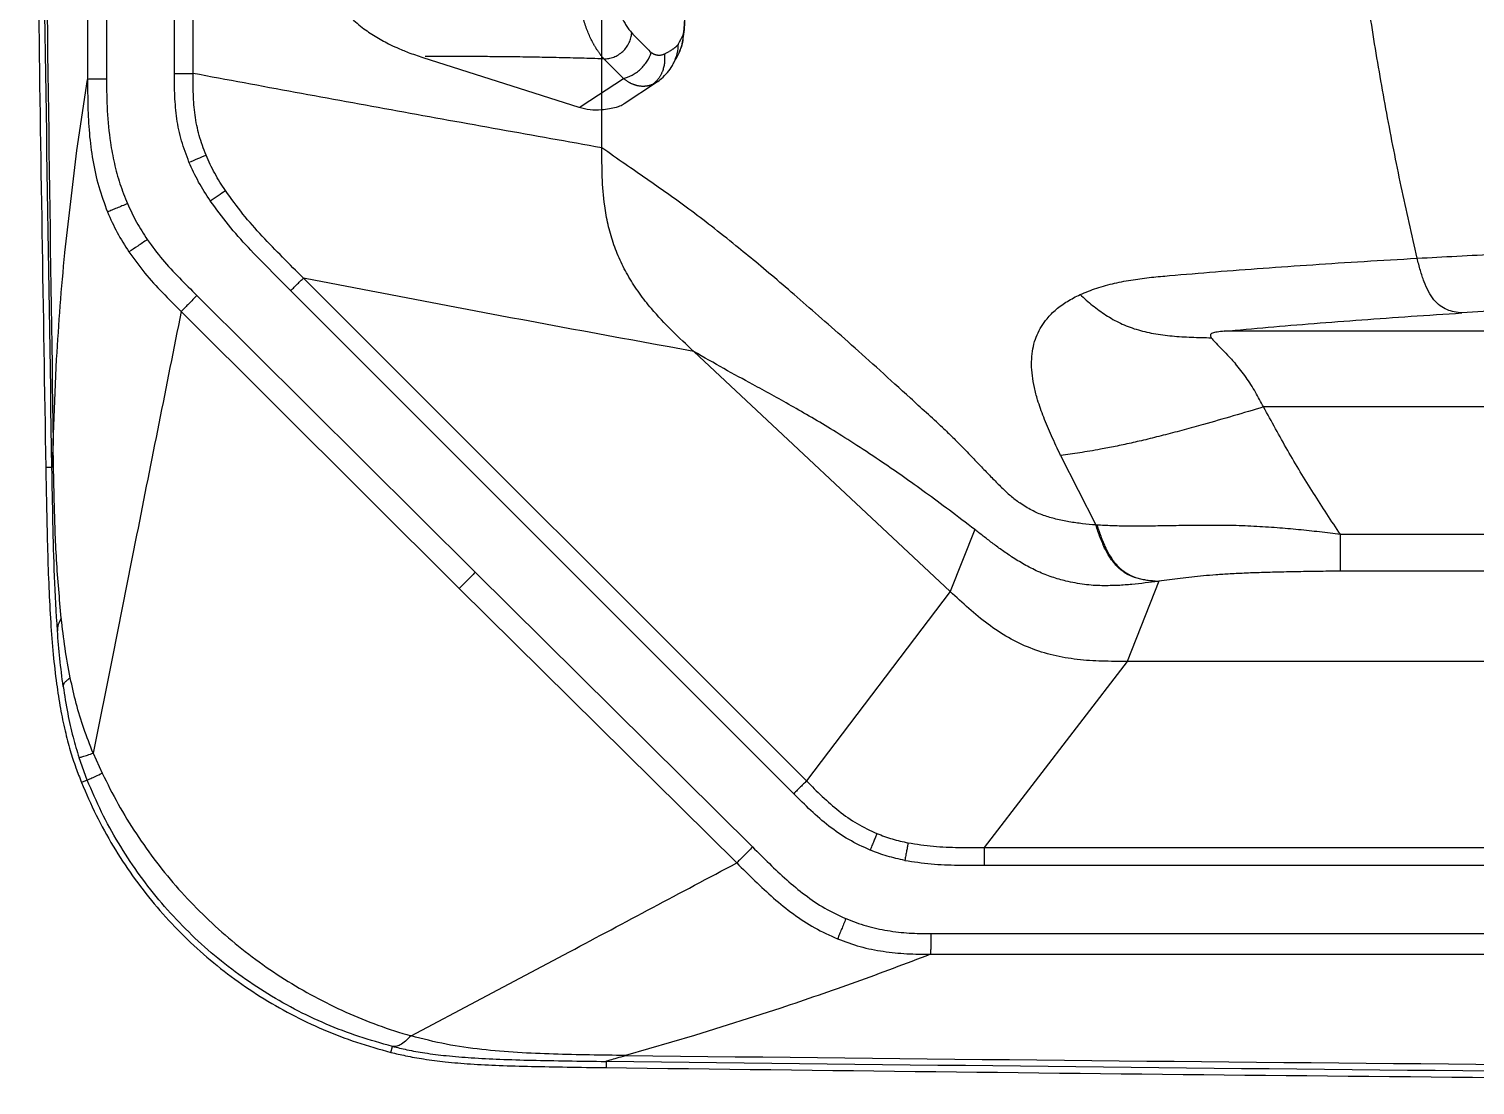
# Model space of a CAD drawing. Header units: inches. Extents: x 2 to 87, y 6 to 129.
# Drawn here: x 2.11 to 21.11, y 20.88 to 34.76 of the extents above; entities that cross this region are included whole.
import ezdxf

# ---------------------------------------------------------------- set-up
doc = ezdxf.new("R2010")
doc.units = ezdxf.units.IN
doc.header["$MEASUREMENT"] = 0
doc.layers.add('1', color=4, linetype='Continuous')

# ---------------------------------------------------------------- blocks, each defined once
blk = doc.blocks.new('2020 HS PILLOW')
at = {"layer": '1', "color": 2}
for p, q in [((6.718, -0.447), (6.684, -0.383)), ((6.965, -0.807), (6.685, -0.383)), ((7, -1.374), (6.635, -0.82)), ((6.358, -3.456), (7.012, -1.404))]:
    blk.add_line(p, q, dxfattribs=at)
at = {"layer": '1', "color": 2, "flags": 128}
for points in [[(6.635, -0.82), (6.49, -0.963), (6.377, -1.076)], [(7.013, -0.916), (7.011, -0.909), (7.001, -0.884)]]:
    blk.add_lwpolyline(points, dxfattribs=at)
at = {"layer": '1', "color": 2}
blk.add_arc((6.982, -1.398), 0.0302, 349.0452, 54.1848, dxfattribs=at)
for points, knots in [([(6.189, -0.049), (6.186, -0.048), (6.155, -0.04), (6.082, -0.027), (5.979, -0.016), (5.882, -0.011), (5.83, -0.01), (5.803, -0.009)], [0, 0, 0, 0, 0.030763, 0.316842, 0.644882, 0.816686, 1, 1, 1, 1]), ([(6.067, -0.036), (6.066, -0.036), (6.065, -0.035), (6.062, -0.034), (6.059, -0.033), (6.056, -0.032), (6.052, -0.031), (6.048, -0.03), (6.044, -0.029), (6.039, -0.028), (6.029, -0.026), (6.009, -0.023), (5.977, -0.02), (5.939, -0.017), (5.906, -0.015), (5.879, -0.014), (5.861, -0.013), (5.842, -0.013), (5.823, -0.013), (5.81, -0.013), (5.803, -0.013)], [0, 0, 0, 0, 0.029153, 0.058134, 0.086978, 0.115718, 0.144392, 0.173033, 0.201679, 0.230364, 0.259125, 0.384793, 0.508272, 0.631196, 0.751677, 0.801642, 0.851147, 0.900501, 0.950016, 1, 1, 1, 1]), ([(6.067, -0.036), (6.109, -0.038), (6.182, -0.041), (6.249, -0.068), (6.277, -0.08)], [0, 0, 0, 0, 0.578974, 1, 1, 1, 1]), ([(6.18, -0.096), (6.181, -0.097), (6.183, -0.098), (6.186, -0.1), (6.189, -0.102), (6.193, -0.105), (6.197, -0.108), (6.2, -0.111), (6.204, -0.115), (6.208, -0.119), (6.212, -0.123), (6.217, -0.127), (6.222, -0.133), (6.227, -0.14), (6.234, -0.148), (6.241, -0.157), (6.248, -0.167), (6.255, -0.177), (6.263, -0.188), (6.271, -0.202), (6.277, -0.213), (6.28, -0.218)], [0, 0, 0, 0, 0.041363, 0.082794, 0.124315, 0.165946, 0.207707, 0.24961, 0.291671, 0.333906, 0.376328, 0.418938, 0.461737, 0.523475, 0.583383, 0.655331, 0.712067, 0.773227, 0.841567, 0.917123, 1, 1, 1, 1]), ([(6.415, -0.151), (6.379, -0.135), (6.304, -0.104), (6.222, -0.099), (6.18, -0.096)], [0, 0, 0, 0, 0.484915, 1, 1, 1, 1]), ([(6.282, -0.078), (6.276, -0.076), (6.266, -0.072), (6.248, -0.066), (6.227, -0.059), (6.208, -0.054), (6.198, -0.052)], [0, 0, 0, 0, 0.213766, 0.380662, 0.676501, 1, 1, 1, 1]), ([(6.419, -0.151), (6.396, -0.139), (6.349, -0.113), (6.302, -0.089), (6.278, -0.077)], [0, 0, 0, 0, 0.499988, 1, 1, 1, 1]), ([(6.684, -0.385), (6.669, -0.362), (6.632, -0.309), (6.557, -0.24), (6.483, -0.182), (6.432, -0.16), (6.415, -0.152)], [0, 0, 0, 0, 0.230526, 0.532154, 0.843989, 1, 1, 1, 1]), ([(6.312, -0.282), (6.31, -0.277), (6.305, -0.267), (6.297, -0.252), (6.289, -0.235), (6.283, -0.224), (6.28, -0.218)], [0, 0, 0, 0, 0.223372, 0.464478, 0.723346, 1, 1, 1, 1]), ([(6.295, -0.454), (6.296, -0.451), (6.3, -0.446), (6.304, -0.438), (6.308, -0.43), (6.312, -0.422), (6.315, -0.414), (6.318, -0.406), (6.321, -0.398), (6.323, -0.39), (6.325, -0.382), (6.326, -0.374), (6.327, -0.364), (6.328, -0.351), (6.327, -0.337), (6.326, -0.323), (6.322, -0.309), (6.318, -0.295), (6.314, -0.286), (6.312, -0.282)], [0, 0, 0, 0, 0.047713, 0.095186, 0.142451, 0.189542, 0.236492, 0.283334, 0.330103, 0.376834, 0.423559, 0.470314, 0.517133, 0.600121, 0.681822, 0.762442, 0.842196, 0.921306, 1, 1, 1, 1]), ([(6.312, -0.282), (6.316, -0.281), (6.324, -0.28), (6.335, -0.279), (6.346, -0.278), (6.357, -0.278), (6.367, -0.278), (6.384, -0.278), (6.407, -0.278), (6.446, -0.282), (6.492, -0.29), (6.531, -0.302), (6.557, -0.313), (6.572, -0.32), (6.588, -0.327), (6.603, -0.336), (6.618, -0.345), (6.634, -0.356), (6.649, -0.368), (6.664, -0.381), (6.678, -0.396), (6.692, -0.412), (6.706, -0.429), (6.714, -0.441), (6.718, -0.447)], [0, 0, 0, 0, 0.023632, 0.046369, 0.068221, 0.089195, 0.1093, 0.128542, 0.191011, 0.249492, 0.36685, 0.47887, 0.513551, 0.54976, 0.58751, 0.626815, 0.667692, 0.71016, 0.75424, 0.799965, 0.847379, 0.896515, 0.947387, 1, 1, 1, 1]), ([(6.037, -0.71), (6.08, -0.667), (6.166, -0.581), (6.252, -0.496), (6.295, -0.454)], [0, 0, 0, 0, 0.503161, 1, 1, 1, 1]), ([(6.635, -0.82), (6.626, -0.783), (6.612, -0.744), (6.581, -0.686), (6.569, -0.667), (6.543, -0.63), (6.528, -0.612), (6.496, -0.578), (6.479, -0.562), (6.444, -0.532), (6.426, -0.519), (6.37, -0.483), (6.331, -0.465), (6.295, -0.454)], [0, 0, 0, 0, 0.25, 0.25, 0.375, 0.375, 0.5, 0.5, 0.625, 0.625, 0.75, 0.75, 1, 1, 1, 1]), ([(6.718, -0.447), (6.719, -0.451), (6.722, -0.458), (6.725, -0.469), (6.728, -0.48), (6.731, -0.491), (6.733, -0.502), (6.735, -0.513), (6.737, -0.525), (6.738, -0.536), (6.738, -0.548), (6.739, -0.56), (6.738, -0.572), (6.738, -0.584), (6.737, -0.596), (6.735, -0.608), (6.733, -0.62), (6.731, -0.632), (6.728, -0.645), (6.724, -0.657), (6.72, -0.67), (6.716, -0.682), (6.711, -0.695), (6.706, -0.707), (6.7, -0.72), (6.693, -0.732), (6.687, -0.745), (6.679, -0.757), (6.671, -0.77), (6.663, -0.782), (6.654, -0.795), (6.645, -0.807), (6.638, -0.816), (6.635, -0.82)], [0, 0, 0, 0, 0.029325, 0.058829, 0.088513, 0.118379, 0.148429, 0.178665, 0.209089, 0.239703, 0.270509, 0.301508, 0.332702, 0.364093, 0.395683, 0.427473, 0.459465, 0.49166, 0.52406, 0.556667, 0.589482, 0.622506, 0.655742, 0.689189, 0.722851, 0.756728, 0.790821, 0.825132, 0.859663, 0.894413, 0.929386, 0.964581, 1, 1, 1, 1]), ([(5.111, -0.993), (5.117, -0.993), (5.13, -0.993), (5.149, -0.993), (5.169, -0.993), (5.188, -0.992), (5.207, -0.992), (5.227, -0.991), (5.246, -0.989), (5.265, -0.988), (5.285, -0.987), (5.304, -0.985), (5.323, -0.983), (5.342, -0.981), (5.361, -0.978), (5.418, -0.97), (5.511, -0.953), (5.634, -0.921), (5.75, -0.879), (5.832, -0.842), (5.884, -0.814), (5.912, -0.798), (5.939, -0.781), (5.965, -0.764), (5.99, -0.746), (6.014, -0.728), (6.029, -0.716), (6.037, -0.71)], [0, 0, 0, 0, 0.017344, 0.034677, 0.052006, 0.069339, 0.086682, 0.104043, 0.121428, 0.138844, 0.156298, 0.173796, 0.191346, 0.208954, 0.226626, 0.244369, 0.366423, 0.490446, 0.615395, 0.741843, 0.778648, 0.815411, 0.852172, 0.888971, 0.925849, 0.962846, 1, 1, 1, 1]), ([(6.377, -1.076), (6.377, -1.055), (6.375, -1.034), (6.368, -0.99), (6.362, -0.968), (6.345, -0.925), (6.335, -0.904), (6.31, -0.863), (6.295, -0.844), (6.262, -0.809), (6.244, -0.793), (6.206, -0.765), (6.185, -0.753), (6.143, -0.733), (6.122, -0.726), (6.079, -0.715), (6.057, -0.711), (6.037, -0.71)], [0, 0, 0, 0, 0.125, 0.125, 0.25, 0.25, 0.375, 0.375, 0.5, 0.5, 0.625, 0.625, 0.75, 0.75, 0.875, 0.875, 1, 1, 1, 1]), ([(7.001, -0.884), (6.994, -0.862), (6.985, -0.835), (6.966, -0.811), (6.964, -0.808)], [0, 0, 0, 0, 0.858498, 1, 1, 1, 1]), ([(7.043, -1.109), (7.04, -1.071), (7.032, -0.996), (7.019, -0.943), (7.013, -0.916)], [0, 0, 0, 0, 0.49633, 1, 1, 1, 1]), ([(6.377, -1.076), (6.373, -1.079), (6.364, -1.087), (6.351, -1.098), (6.338, -1.108), (6.324, -1.119), (6.311, -1.129), (6.297, -1.139), (6.284, -1.148), (6.27, -1.157), (6.257, -1.166), (6.244, -1.175), (6.23, -1.183), (6.217, -1.191), (6.204, -1.199), (6.191, -1.206), (6.178, -1.213), (6.165, -1.22), (6.136, -1.236), (6.088, -1.259), (6.018, -1.289), (5.943, -1.317), (5.877, -1.338), (5.822, -1.354), (5.781, -1.365), (5.738, -1.376), (5.695, -1.385), (5.652, -1.394), (5.608, -1.402), (5.563, -1.41), (5.519, -1.417), (5.473, -1.422), (5.428, -1.428), (5.383, -1.432), (5.337, -1.436), (5.292, -1.438), (5.246, -1.44), (5.201, -1.442), (5.155, -1.442), (5.125, -1.442), (5.11, -1.442)], [0, 0, 0, 0, 0.016918, 0.033551, 0.049895, 0.065946, 0.081698, 0.097147, 0.11229, 0.127123, 0.141642, 0.155843, 0.169723, 0.18328, 0.196511, 0.209412, 0.221981, 0.234217, 0.246116, 0.305779, 0.366313, 0.427658, 0.489743, 0.520676, 0.551541, 0.58233, 0.613033, 0.643639, 0.674138, 0.704522, 0.734779, 0.764902, 0.794881, 0.824706, 0.85437, 0.883864, 0.913181, 0.942313, 0.971255, 1, 1, 1, 1]), ([(6.377, -1.076), (6.375, -1.128), (6.373, -1.226), (6.367, -1.423), (6.361, -1.664), (6.356, -1.958), (6.351, -2.233), (6.349, -2.487), (6.347, -2.722), (6.346, -2.957), (6.345, -3.191), (6.346, -3.348), (6.346, -3.426)], [0, 0, 0, 0, 0.066712, 0.125013, 0.250008, 0.374939, 0.500001, 0.599859, 0.699783, 0.799778, 0.899849, 1, 1, 1, 1]), ([(7.012, -1.404), (7.024, -1.355), (7.05, -1.258), (7.046, -1.159), (7.043, -1.109)], [0, 0, 0, 0, 0.497537, 1, 1, 1, 1]), ([(5.077, -4.758), (5.122, -4.756), (5.207, -4.752), (5.326, -4.724), (5.428, -4.688), (5.523, -4.643), (5.607, -4.593), (5.679, -4.541), (5.747, -4.486), (5.817, -4.421), (5.893, -4.34), (5.963, -4.254), (6.026, -4.167), (6.081, -4.081), (6.132, -3.994), (6.182, -3.9), (6.236, -3.784), (6.298, -3.635), (6.337, -3.52), (6.358, -3.456)], [0, 0, 0, 0, 0.066168, 0.126124, 0.180035, 0.227981, 0.282801, 0.327814, 0.363349, 0.416631, 0.473636, 0.534326, 0.58729, 0.640562, 0.693101, 0.744982, 0.808308, 0.893382, 1, 1, 1, 1])]:
    blk.add_open_spline(points, degree=3, knots=knots, dxfattribs=at)
blk.add_open_spline([(6.18, -0.096), (6.142, -0.076), (6.105, -0.056), (6.067, -0.036)], degree=3, dxfattribs=at)
blk = doc.blocks.new('2026 STRIDE')
at = {"layer": '1', "color": 3}
for p, q in [((0.553, 32.739), (0.549, 12.985)), ((0.8, 32.739), (0.798, 12.988)), ((1.691, 13.062), (1.691, 27.731)), ((1.935, 13.062), (1.935, 27.731)), ((7.308, 12.085), (7.308, 15.63)), ((0.409, 12.052), (0.549, 12.985)), ((0.251, 10.708), (0.409, 12.052)), ((0.251, 10.706), (0.251, 10.708)), ((3.385, 10.374), (9.995, 3.767)), ((1.987, 10.144), (5.641, 6.508)), ((9.828, 3.599), (3.219, 10.208)), ((1.779, 9.936), (5.433, 6.297)), ((15.483, 9.675), (15.483, 9.675)), ((30.448, 9.675), (15.483, 9.675)), ((11.884, 6.255), (8.514, 9.41)), ((0.097, 8.214), (0.143, 9.308)), ((30.445, 8.68), (16.002, 8.68)), ((0.097, 8.214), (0.081, 7.885)), ((13.335, 8.044), (13.798, 7.13)), ((0.081, 7.885), (0, 7.883)), ((12.206, 7.071), (11.884, 6.255)), ((13.811, 7.129), (13.798, 7.13)), ((1.194, 6.997), (0.875, 5.396)), ((32.725, 7.002), (17.013, 7.003)), ((5.641, 6.508), (9.286, 2.899)), ((32.725, 6.523), (17.013, 6.523)), ((5.433, 6.297), (9.079, 2.69)), ((14.626, 6.391), (14.209, 5.337)), ((14.614, 6.389), (14.626, 6.391)), ((11.884, 6.255), (9.995, 3.767)), ((0.875, 5.396), (0.623, 4.132)), ((14.209, 5.337), (12.332, 2.891)), ((34.288, 5.337), (14.209, 5.337)), ((0.545, 3.776), (0.437, 4.072)), ((0.623, 4.132), (0.741, 3.869)), ((0.545, 3.776), (0.47, 3.746)), ((12.332, 2.891), (48.604, 2.891)), ((12.332, 2.66), (48.604, 2.66)), ((11.631, 1.76), (42.218, 1.76)), ((5.724, 0.907), (6.882, 1.522)), ((11.626, 1.489), (42.218, 1.488)), ((4.8, 0.416), (5.724, 0.907)), ((9.657, 0.781), (8.522, 0.421)), ((9.657, 0.781), (9.657, 0.781)), ((8.522, 0.421), (7.618, 0.159)), ((4.535, 0.2), (4.555, 0.279)), ((7.363, 0.081), (7.362, 0))]:
    blk.add_line(p, q, dxfattribs=at)
at = {"layer": '1'}
for points, knots in [([(-0.221, 32.742), (-0.218, 30.661), (-0.213, 26.505), (-0.17, 20.281), (-0.103, 14.076), (-0.034, 9.946), (0, 7.883)], [0, 0, 0, 0, 0.251117, 0.501486, 0.751112, 1, 1, 1, 1]), ([(0.081, 7.885), (0.037, 10.647), (-0.052, 16.17), (-0.125, 24.456), (-0.135, 29.98), (-0.14, 32.742)], [0, 0, 0, 0, 0.333333, 0.666666, 1, 1, 1, 1]), ([(-0.095, 32.742), (-0.092, 30.016), (-0.085, 24.565), (-0.022, 16.389), (0.057, 10.939), (0.097, 8.214)], [0, 0, 0, 0, 0.3333337, 0.6666669, 1, 1, 1, 1]), ([(0, 7.883), (0.003, 7.696), (0.01, 7.334), (0.022, 6.808), (0.039, 6.316), (0.062, 5.86), (0.095, 5.439), (0.137, 5.062), (0.189, 4.728), (0.249, 4.435), (0.317, 4.175), (0.39, 3.949), (0.444, 3.81), (0.47, 3.746)], [0, 0, 0, 0, 0.134008, 0.259767, 0.377275, 0.486437, 0.587125, 0.679239, 0.758211, 0.8296, 0.893554, 0.950281, 1, 1, 1, 1]), ([(0.322, 5.121), (0.298, 5.251), (0.249, 5.51), (0.219, 5.773), (0.203, 5.904)], [0, 0, 0, 0, 0.499989, 1, 1, 1, 1]), ([(0.229, 5.008), (0.213, 5.13), (0.182, 5.373), (0.163, 5.618), (0.153, 5.74)], [0, 0, 0, 0, 0.4999925, 1, 1, 1, 1]), ([(0.741, 3.869), (0.809, 3.732), (0.945, 3.459), (1.186, 3.069), (1.451, 2.696), (1.742, 2.343), (2.058, 2.011), (2.396, 1.702), (2.755, 1.417), (3.133, 1.159), (3.528, 0.928), (3.939, 0.726), (4.363, 0.551), (4.654, 0.461), (4.8, 0.416)], [0, 0, 0, 0, 0.083333, 0.166666, 0.249999, 0.333333, 0.416667, 0.500001, 0.583335, 0.666667, 0.75, 0.833333, 0.916666, 1, 1, 1, 1]), ([(0.47, 3.746), (0.531, 3.602), (0.655, 3.316), (0.881, 2.907), (1.136, 2.517), (1.42, 2.149), (1.732, 1.804), (2.07, 1.485), (2.432, 1.193), (2.816, 0.93), (3.221, 0.696), (3.643, 0.496), (4.082, 0.326), (4.384, 0.242), (4.535, 0.2)], [0, 0, 0, 0, 0.083617, 0.166974, 0.250136, 0.333165, 0.416123, 0.49907, 0.582068, 0.665177, 0.74846, 0.831981, 0.915804, 1, 1, 1, 1]), ([(4.555, 0.279), (4.407, 0.32), (4.112, 0.401), (3.682, 0.568), (3.266, 0.764), (2.866, 0.994), (2.486, 1.254), (2.127, 1.543), (1.792, 1.859), (1.483, 2.2), (1.201, 2.564), (0.95, 2.95), (0.727, 3.353), (0.605, 3.635), (0.545, 3.776)], [0, 0, 0, 0, 0.083334, 0.166667, 0.250001, 0.333334, 0.416667, 0.5, 0.583333, 0.666666, 0.749999, 0.833332, 0.916666, 1, 1, 1, 1]), ([(7.618, 0.159), (7.46, 0.161), (7.145, 0.166), (6.672, 0.176), (6.199, 0.195), (5.728, 0.234), (5.259, 0.299), (4.953, 0.377), (4.8, 0.416)], [0, 0, 0, 0, 0.166438, 0.333244, 0.500251, 0.66688, 0.833033, 1, 1, 1, 1]), ([(4.535, 0.2), (4.599, 0.185), (4.741, 0.151), (4.98, 0.109), (5.264, 0.073), (5.595, 0.046), (5.973, 0.027), (6.396, 0.015), (6.864, 0.007), (7.191, 0.002), (7.362, 0)], [0, 0, 0, 0, 0.06939, 0.154397, 0.255293, 0.372259, 0.50532, 0.654375, 0.819288, 1, 1, 1, 1]), ([(4.555, 0.279), (4.618, 0.264), (4.759, 0.23), (4.995, 0.189), (5.277, 0.153), (5.606, 0.127), (5.981, 0.108), (6.401, 0.096), (6.867, 0.088), (7.193, 0.083), (7.363, 0.081)], [0, 0, 0, 0, 0.069014, 0.153752, 0.254485, 0.371398, 0.504515, 0.653734, 0.818914, 1, 1, 1, 1]), ([(7.362, 0), (10.25, -0.035), (16.038, -0.107), (24.736, -0.176), (33.466, -0.221), (39.297, -0.226), (42.218, -0.229)], [0, 0, 0, 0, 0.248607, 0.49814, 0.748604, 1, 1, 1, 1]), ([(42.218, -0.148), (38.345, -0.143), (30.6, -0.133), (18.981, -0.057), (11.236, 0.035), (7.363, 0.081)], [0, 0, 0, 0, 0.333334, 0.666667, 1, 1, 1, 1]), ([(7.618, 0.159), (11.462, 0.117), (19.151, 0.033), (30.684, -0.036), (38.374, -0.044), (42.218, -0.049)], [0, 0, 0, 0, 0.333333, 0.666666, 1, 1, 1, 1])]:
    blk.add_open_spline(points, degree=3, knots=knots, dxfattribs=at)
at = {"layer": '1', "color": 3}
for points, knots in [([(18.019, 10.634), (17.948, 10.948), (17.805, 11.578), (17.617, 12.538), (17.447, 13.512), (17.301, 14.499), (17.213, 15.207), (17.172, 15.585), (17.167, 15.63)], [0, 0, 0, 0, 0.1933, 0.387347, 0.582169, 0.777745, 0.974019, 1, 1, 1, 1]), ([(0.798, 12.988), (0.769, 12.988), (0.727, 12.987), (0.674, 12.987), (0.639, 12.986), (0.609, 12.986), (0.576, 12.986), (0.56, 12.985), (0.549, 12.985)], [0, 0, 0, 0, 0.258833, 0.381096, 0.499669, 0.61838, 0.74093, 1, 1, 1, 1]), ([(0.549, 12.985), (0.55, 12.867), (0.55, 12.63), (0.568, 12.275), (0.613, 11.923), (0.688, 11.575), (0.77, 11.353), (0.811, 11.242)], [0, 0, 0, 0, 0.2000358, 0.4000835, 0.6000828, 0.8000345, 1, 1, 1, 1]), ([(0.798, 12.988), (0.799, 12.849), (0.802, 12.57), (0.838, 12.2), (0.898, 11.88), (0.97, 11.611), (1.039, 11.438), (1.073, 11.352)], [0, 0, 0, 0, 0.250033, 0.50002, 0.666686, 0.833343, 1, 1, 1, 1]), ([(1.882, 11.895), (1.847, 11.988), (1.776, 12.174), (1.717, 12.467), (1.692, 12.764), (1.691, 12.963), (1.691, 13.062)], [0, 0, 0, 0, 0.249958, 0.499886, 0.749916, 1, 1, 1, 1]), ([(2.106, 11.989), (2.073, 12.074), (2.009, 12.245), (1.957, 12.515), (1.936, 12.788), (1.935, 12.971), (1.935, 13.062)], [0, 0, 0, 0, 0.2499612, 0.4998688, 0.7499197, 1, 1, 1, 1]), ([(7.308, 12.085), (6.412, 12.245), (4.62, 12.565), (2.83, 12.896), (1.935, 13.062)], [0, 0, 0, 0, 0.500039, 1, 1, 1, 1]), ([(1.882, 11.895), (1.921, 11.912), (2, 11.945), (2.07, 11.974), (2.106, 11.989)], [0, 0, 0, 0, 0.500081, 1, 1, 1, 1]), ([(2.36, 11.524), (2.312, 11.598), (2.215, 11.747), (2.142, 11.908), (2.106, 11.989)], [0, 0, 0, 0, 0.5000443, 1, 1, 1, 1]), ([(8.514, 9.41), (8.417, 9.501), (8.224, 9.681), (7.984, 9.935), (7.798, 10.172), (7.659, 10.384), (7.543, 10.607), (7.451, 10.839), (7.384, 11.079), (7.333, 11.367), (7.308, 11.704), (7.308, 11.958), (7.308, 12.085)], [0, 0, 0, 0, 0.1301352, 0.2584767, 0.3424992, 0.4252489, 0.5069949, 0.5881982, 0.6693934, 0.7510454, 0.8748601, 1, 1, 1, 1]), ([(8.17, 11.484), (8.077, 11.549), (7.893, 11.678), (7.613, 11.869), (7.409, 12.013), (7.308, 12.085)], [0, 0, 0, 0, 0.333339, 0.666675, 1, 1, 1, 1]), ([(2.161, 11.389), (2.108, 11.47), (2.003, 11.632), (1.922, 11.807), (1.882, 11.895)], [0, 0, 0, 0, 0.500041, 1, 1, 1, 1]), ([(2.161, 11.389), (2.197, 11.414), (2.268, 11.462), (2.329, 11.503), (2.36, 11.524)], [0, 0, 0, 0, 0.5001518, 1, 1, 1, 1]), ([(3.385, 10.374), (3.294, 10.465), (3.111, 10.646), (2.843, 10.924), (2.586, 11.211), (2.435, 11.42), (2.36, 11.524)], [0, 0, 0, 0, 0.25004, 0.500055, 0.75006, 1, 1, 1, 1]), ([(9.069, 10.799), (8.96, 10.886), (8.743, 11.06), (8.449, 11.283), (8.263, 11.417), (8.17, 11.484)], [0, 0, 0, 0, 0.333321, 0.666655, 1, 1, 1, 1]), ([(1.073, 11.352), (1.049, 11.342), (1.002, 11.322), (0.932, 11.292), (0.868, 11.266), (0.831, 11.25), (0.811, 11.242)], [0, 0, 0, 0, 0.252528, 0.499393, 0.747046, 1, 1, 1, 1]), ([(0.811, 11.242), (0.852, 11.151), (0.932, 10.969), (1.039, 10.801), (1.092, 10.717)], [0, 0, 0, 0, 0.4999989, 1, 1, 1, 1]), ([(1.073, 11.352), (1.111, 11.27), (1.186, 11.106), (1.285, 10.954), (1.334, 10.879)], [0, 0, 0, 0, 0.500001, 1, 1, 1, 1]), ([(3.219, 10.208), (3.125, 10.301), (2.937, 10.488), (2.661, 10.773), (2.395, 11.068), (2.239, 11.282), (2.161, 11.389)], [0, 0, 0, 0, 0.250037, 0.500054, 0.750057, 1, 1, 1, 1]), ([(1.334, 10.879), (1.291, 10.85), (1.206, 10.793), (1.13, 10.742), (1.092, 10.717)], [0, 0, 0, 0, 0.49973, 1, 1, 1, 1]), ([(1.334, 10.879), (1.399, 10.79), (1.528, 10.614), (1.754, 10.375), (1.91, 10.221), (1.987, 10.144)], [0, 0, 0, 0, 0.333254, 0.666598, 1, 1, 1, 1]), ([(0.143, 9.308), (0.158, 9.541), (0.187, 10.008), (0.229, 10.474), (0.251, 10.706)], [0, 0, 0, 0, 0.5000002, 1, 1, 1, 1]), ([(1.092, 10.717), (1.16, 10.623), (1.296, 10.435), (1.533, 10.181), (1.697, 10.018), (1.779, 9.936)], [0, 0, 0, 0, 0.333258, 0.666596, 1, 1, 1, 1]), ([(10.238, 9.804), (10.128, 9.901), (9.907, 10.094), (9.606, 10.352), (9.325, 10.59), (9.154, 10.729), (9.069, 10.799)], [0, 0, 0, 0, 0.249993, 0.49999, 0.749993, 1, 1, 1, 1]), ([(18.019, 10.634), (18.193, 10.644), (18.54, 10.663), (19.077, 10.689), (19.627, 10.713), (20.191, 10.736), (20.77, 10.757), (21.362, 10.776), (21.768, 10.788), (21.97, 10.793)], [0, 0, 0, 0, 0.1428634, 0.2857255, 0.4285863, 0.5714446, 0.7142996, 0.8571512, 1, 1, 1, 1]), ([(14.765, 10.406), (14.965, 10.423), (15.364, 10.457), (15.993, 10.504), (16.645, 10.55), (17.318, 10.594), (17.786, 10.621), (18.019, 10.634)], [0, 0, 0, 0, 0.200001, 0.400001, 0.600001, 0.800001, 1, 1, 1, 1]), ([(18.607, 9.915), (18.574, 9.919), (18.509, 9.927), (18.412, 9.954), (18.321, 10.005), (18.239, 10.085), (18.167, 10.194), (18.109, 10.326), (18.06, 10.476), (18.033, 10.581), (18.019, 10.634)], [0, 0, 0, 0, 0.130907, 0.258246, 0.38065, 0.499668, 0.618824, 0.741514, 0.869056, 1, 1, 1, 1]), ([(3.219, 10.208), (3.234, 10.223), (3.264, 10.254), (3.309, 10.299), (3.35, 10.339), (3.373, 10.363), (3.385, 10.374)], [0, 0, 0, 0, 0.2532361, 0.4999925, 0.7467585, 1, 1, 1, 1]), ([(8.514, 9.41), (7.658, 9.566), (5.947, 9.879), (4.239, 10.209), (3.385, 10.374)], [0, 0, 0, 0, 0.5000462, 1, 1, 1, 1]), ([(13.591, 10.157), (13.663, 10.187), (13.808, 10.247), (14.042, 10.309), (14.283, 10.354), (14.524, 10.385), (14.686, 10.399), (14.765, 10.406)], [0, 0, 0, 0, 0.204464, 0.412129, 0.617038, 0.813777, 1, 1, 1, 1]), ([(1.987, 10.144), (1.952, 10.108), (1.88, 10.036), (1.813, 9.969), (1.779, 9.936)], [0, 0, 0, 0, 0.499955, 1, 1, 1, 1]), ([(12.961, 9.379), (12.968, 9.423), (12.982, 9.512), (13.025, 9.632), (13.083, 9.743), (13.165, 9.857), (13.278, 9.969), (13.424, 10.074), (13.534, 10.129), (13.591, 10.157)], [0, 0, 0, 0, 0.1025666, 0.2101627, 0.3241899, 0.4454439, 0.6186266, 0.8041742, 1, 1, 1, 1]), ([(13.591, 10.157), (13.644, 10.109), (13.75, 10.015), (13.923, 9.886), (14.116, 9.777), (14.328, 9.695), (14.558, 9.641), (14.802, 9.61), (15.056, 9.596), (15.228, 9.592), (15.315, 9.59)], [0, 0, 0, 0, 0.128127, 0.251428, 0.370053, 0.487561, 0.60812, 0.734103, 0.865397, 1, 1, 1, 1]), ([(22.258, 10.078), (22.04, 10.072), (21.604, 10.06), (20.97, 10.037), (20.352, 10.01), (19.753, 9.981), (19.17, 9.95), (18.795, 9.927), (18.607, 9.915)], [0, 0, 0, 0, 0.166731, 0.333468, 0.5002, 0.666901, 0.833526, 1, 1, 1, 1]), ([(1.779, 9.936), (1.681, 9.445), (1.485, 8.462), (1.291, 7.486), (1.194, 6.997)], [0, 0, 0, 0, 0.5, 1, 1, 1, 1]), ([(15.483, 9.675), (15.675, 9.693), (16.058, 9.728), (16.663, 9.778), (17.288, 9.826), (17.935, 9.872), (18.383, 9.901), (18.607, 9.915)], [0, 0, 0, 0, 0.200002, 0.400001, 0.600001, 0.800002, 1, 1, 1, 1]), ([(11.783, 8.41), (11.641, 8.54), (11.356, 8.801), (10.959, 9.161), (10.583, 9.5), (10.353, 9.703), (10.238, 9.804)], [0, 0, 0, 0, 0.2499959, 0.4999949, 0.7499953, 1, 1, 1, 1]), ([(15.483, 9.675), (15.452, 9.672), (15.391, 9.666), (15.325, 9.652), (15.295, 9.63), (15.308, 9.604), (15.315, 9.59)], [0, 0, 0, 0, 0.270992, 0.52458, 0.761237, 1, 1, 1, 1]), ([(15.315, 9.59), (15.329, 9.573), (15.357, 9.536), (15.436, 9.459), (15.529, 9.364), (15.597, 9.287), (15.631, 9.248)], [0, 0, 0, 0, 0.224178, 0.466654, 0.726651, 1, 1, 1, 1]), ([(9.289, 8.976), (9.164, 9.044), (8.915, 9.179), (8.647, 9.333), (8.514, 9.41)], [0, 0, 0, 0, 0.500008, 1, 1, 1, 1]), ([(13.335, 8.044), (13.294, 8.13), (13.216, 8.295), (13.112, 8.538), (13.037, 8.75), (12.988, 8.934), (12.961, 9.091), (12.95, 9.242), (12.957, 9.333), (12.961, 9.379)], [0, 0, 0, 0, 0.196297, 0.376579, 0.54346, 0.661497, 0.775296, 0.887217, 1, 1, 1, 1]), ([(16.002, 8.68), (15.967, 8.745), (15.896, 8.879), (15.773, 9.073), (15.679, 9.19), (15.631, 9.248)], [0, 0, 0, 0, 0.322594, 0.659845, 1, 1, 1, 1]), ([(10.064, 8.542), (9.974, 8.594), (9.793, 8.699), (9.539, 8.84), (9.372, 8.931), (9.289, 8.976)], [0, 0, 0, 0, 0.333328, 0.666663, 1, 1, 1, 1]), ([(16.002, 8.68), (15.869, 8.64), (15.605, 8.562), (15.255, 8.461), (14.958, 8.379), (14.713, 8.315), (14.479, 8.256), (14.257, 8.205), (14.049, 8.16), (13.821, 8.116), (13.582, 8.077), (13.418, 8.055), (13.335, 8.044)], [0, 0, 0, 0, 0.128516, 0.254721, 0.33713, 0.418385, 0.499055, 0.579855, 0.661457, 0.744316, 0.871121, 1, 1, 1, 1]), ([(17.013, 7.003), (16.893, 7.184), (16.652, 7.547), (16.315, 8.107), (16.106, 8.489), (16.002, 8.68)], [0, 0, 0, 0, 0.333332, 0.666665, 1, 1, 1, 1]), ([(10.995, 7.952), (10.881, 8.028), (10.652, 8.181), (10.345, 8.375), (10.158, 8.486), (10.064, 8.542)], [0, 0, 0, 0, 0.33332, 0.666654, 1, 1, 1, 1]), ([(11.783, 8.41), (11.828, 8.367), (11.917, 8.282), (12.054, 8.143), (12.19, 8.001), (12.282, 7.906), (12.327, 7.859)], [0, 0, 0, 0, 0.250252, 0.502831, 0.757193, 1, 1, 1, 1]), ([(0.203, 5.904), (0.181, 6.16), (0.135, 6.672), (0.11, 7.443), (0.101, 7.957), (0.097, 8.214)], [0, 0, 0, 0, 0.333312, 0.66665, 1, 1, 1, 1]), ([(0.153, 5.74), (0.139, 5.978), (0.111, 6.454), (0.094, 7.17), (0.085, 7.646), (0.081, 7.885)], [0, 0, 0, 0, 0.333324, 0.66666, 1, 1, 1, 1]), ([(12.206, 7.071), (12.094, 7.156), (11.869, 7.327), (11.558, 7.556), (11.264, 7.766), (11.085, 7.89), (10.995, 7.952)], [0, 0, 0, 0, 0.249995, 0.499992, 0.749994, 1, 1, 1, 1]), ([(12.327, 7.859), (12.366, 7.818), (12.443, 7.739), (12.559, 7.621), (12.676, 7.512), (12.757, 7.45), (12.798, 7.419)], [0, 0, 0, 0, 0.25883, 0.503539, 0.750383, 1, 1, 1, 1]), ([(13.271, 7.207), (13.218, 7.222), (13.113, 7.252), (12.954, 7.318), (12.85, 7.385), (12.798, 7.419)], [0, 0, 0, 0, 0.337161, 0.667271, 1, 1, 1, 1]), ([(12.691, 6.711), (12.646, 6.742), (12.557, 6.802), (12.433, 6.895), (12.315, 6.986), (12.243, 7.042), (12.206, 7.071)], [0, 0, 0, 0, 0.259596, 0.503855, 0.750381, 1, 1, 1, 1]), ([(13.798, 7.13), (13.739, 7.135), (13.621, 7.145), (13.446, 7.168), (13.329, 7.194), (13.271, 7.207)], [0, 0, 0, 0, 0.333757, 0.669992, 1, 1, 1, 1]), ([(14.614, 6.389), (14.567, 6.392), (14.475, 6.399), (14.34, 6.425), (14.213, 6.475), (14.098, 6.557), (13.999, 6.67), (13.919, 6.808), (13.853, 6.964), (13.816, 7.074), (13.798, 7.13)], [0, 0, 0, 0, 0.130907, 0.25829, 0.380761, 0.499816, 0.618947, 0.741577, 0.869072, 1, 1, 1, 1]), ([(13.811, 7.129), (13.83, 7.074), (13.867, 6.964), (13.932, 6.808), (14.013, 6.67), (14.111, 6.558), (14.226, 6.476), (14.353, 6.426), (14.487, 6.401), (14.579, 6.394), (14.626, 6.391)], [0, 0, 0, 0, 0.130938, 0.258453, 0.381102, 0.500235, 0.619271, 0.741717, 0.869089, 1, 1, 1, 1]), ([(14.42, 7.114), (14.347, 7.114), (14.202, 7.114), (14.002, 7.118), (13.875, 7.125), (13.811, 7.129)], [0, 0, 0, 0, 0.337373, 0.667168, 1, 1, 1, 1]), ([(15.265, 7.125), (15.163, 7.124), (14.959, 7.123), (14.675, 7.117), (14.505, 7.115), (14.42, 7.114)], [0, 0, 0, 0, 0.333806, 0.670268, 1, 1, 1, 1]), ([(16.181, 7.092), (16.079, 7.099), (15.872, 7.114), (15.564, 7.124), (15.365, 7.125), (15.265, 7.125)], [0, 0, 0, 0, 0.329841, 0.66626, 1, 1, 1, 1]), ([(17.013, 7.003), (16.921, 7.015), (16.738, 7.039), (16.46, 7.069), (16.275, 7.085), (16.181, 7.092)], [0, 0, 0, 0, 0.333137, 0.66313, 1, 1, 1, 1]), ([(17.013, 6.523), (17.013, 6.526), (17.013, 6.532), (17.013, 6.551), (17.013, 6.587), (17.013, 6.642), (17.013, 6.717), (17.013, 6.805), (17.013, 6.902), (17.013, 6.969), (17.013, 7.003)], [0, 0, 0, 0, 0.135228, 0.264507, 0.385309, 0.5, 0.614691, 0.735493, 0.864772, 1, 1, 1, 1]), ([(13.405, 6.392), (13.344, 6.408), (13.222, 6.441), (13.036, 6.516), (12.858, 6.607), (12.746, 6.677), (12.691, 6.711)], [0, 0, 0, 0, 0.2502844, 0.5030355, 0.7576836, 1, 1, 1, 1]), ([(5.641, 6.508), (5.606, 6.472), (5.535, 6.4), (5.467, 6.332), (5.433, 6.297)], [0, 0, 0, 0, 0.499985, 1, 1, 1, 1]), ([(15.561, 6.487), (15.498, 6.483), (15.373, 6.475), (15.206, 6.461), (15.107, 6.451), (15.058, 6.446)], [0, 0, 0, 0, 0.332761, 0.662844, 1, 1, 1, 1]), ([(16.237, 6.511), (16.158, 6.509), (16.001, 6.505), (15.772, 6.497), (15.631, 6.49), (15.561, 6.487)], [0, 0, 0, 0, 0.335772, 0.667051, 1, 1, 1, 1]), ([(17.013, 6.523), (16.926, 6.522), (16.752, 6.52), (16.492, 6.516), (16.322, 6.513), (16.237, 6.511)], [0, 0, 0, 0, 0.33396, 0.669342, 1, 1, 1, 1]), ([(14.089, 6.335), (14.019, 6.333), (13.879, 6.329), (13.65, 6.342), (13.486, 6.375), (13.405, 6.392)], [0, 0, 0, 0, 0.329974, 0.66628, 1, 1, 1, 1]), ([(14.614, 6.389), (14.558, 6.382), (14.446, 6.367), (14.273, 6.347), (14.151, 6.339), (14.089, 6.335)], [0, 0, 0, 0, 0.3328543, 0.6628556, 1, 1, 1, 1]), ([(15.058, 6.446), (15.007, 6.44), (14.904, 6.428), (14.763, 6.41), (14.671, 6.397), (14.626, 6.391)], [0, 0, 0, 0, 0.329967, 0.666215, 1, 1, 1, 1]), ([(14.209, 5.337), (14.099, 5.337), (13.88, 5.337), (13.555, 5.357), (13.237, 5.411), (12.932, 5.506), (12.644, 5.645), (12.376, 5.823), (12.124, 6.031), (11.964, 6.18), (11.884, 6.255)], [0, 0, 0, 0, 0.127586, 0.253645, 0.37757, 0.5, 0.62243, 0.746355, 0.872414, 1, 1, 1, 1]), ([(0.203, 5.904), (0.188, 5.876), (0.156, 5.82), (0.154, 5.767), (0.153, 5.74)], [0, 0, 0, 0, 0.499197, 1, 1, 1, 1]), ([(0.322, 5.121), (0.307, 5.11), (0.277, 5.089), (0.246, 5.06), (0.23, 5.033), (0.229, 5.017), (0.229, 5.008)], [0, 0, 0, 0, 0.24983, 0.499545, 0.749544, 1, 1, 1, 1]), ([(0.229, 5.008), (0.247, 4.89), (0.282, 4.666), (0.351, 4.353), (0.409, 4.161), (0.437, 4.072)], [0, 0, 0, 0, 0.374243, 0.707226, 1, 1, 1, 1]), ([(0.623, 4.132), (0.58, 4.239), (0.495, 4.453), (0.396, 4.784), (0.347, 5.008), (0.322, 5.121)], [0, 0, 0, 0, 0.3333262, 0.6666541, 1, 1, 1, 1]), ([(0.437, 4.072), (0.438, 4.072), (0.442, 4.073), (0.484, 4.086), (0.549, 4.106), (0.598, 4.124), (0.623, 4.132)], [0, 0, 0, 0, 0.243977, 0.487891, 0.74463, 1, 1, 1, 1]), ([(0.545, 3.776), (0.546, 3.778), (0.549, 3.781), (0.589, 3.799), (0.657, 3.83), (0.712, 3.855), (0.741, 3.869)], [0, 0, 0, 0, 0.211905, 0.44414, 0.708587, 1, 1, 1, 1]), ([(9.995, 3.767), (9.983, 3.754), (9.959, 3.731), (9.918, 3.69), (9.874, 3.645), (9.843, 3.615), (9.828, 3.599)], [0, 0, 0, 0, 0.2529627, 0.5, 0.7470373, 1, 1, 1, 1]), ([(9.995, 3.767), (10.064, 3.698), (10.201, 3.561), (10.419, 3.368), (10.657, 3.198), (10.833, 3.116), (10.921, 3.075)], [0, 0, 0, 0, 0.250083, 0.500182, 0.75009, 1, 1, 1, 1]), ([(10.832, 2.857), (10.737, 2.901), (10.546, 2.988), (10.287, 3.17), (10.05, 3.377), (9.902, 3.525), (9.828, 3.599)], [0, 0, 0, 0, 0.249917, 0.499835, 0.749913, 1, 1, 1, 1]), ([(10.921, 3.075), (10.915, 3.06), (10.902, 3.028), (10.88, 2.975), (10.856, 2.917), (10.84, 2.877), (10.832, 2.857)], [0, 0, 0, 0, 0.253076, 0.499981, 0.74691, 1, 1, 1, 1]), ([(10.921, 3.075), (10.988, 3.05), (11.122, 2.999), (11.262, 2.969), (11.331, 2.954)], [0, 0, 0, 0, 0.499974, 1, 1, 1, 1]), ([(9.286, 2.899), (9.25, 2.863), (9.179, 2.791), (9.112, 2.723), (9.079, 2.69)], [0, 0, 0, 0, 0.4999669, 1, 1, 1, 1]), ([(9.286, 2.899), (9.36, 2.826), (9.507, 2.679), (9.733, 2.465), (9.973, 2.266), (10.231, 2.089), (10.419, 2.001), (10.513, 1.957)], [0, 0, 0, 0, 0.200027, 0.400117, 0.600142, 0.800055, 1, 1, 1, 1]), ([(11.287, 2.723), (11.21, 2.74), (11.055, 2.773), (10.906, 2.829), (10.832, 2.857)], [0, 0, 0, 0, 0.5000246, 1, 1, 1, 1]), ([(11.331, 2.954), (11.328, 2.937), (11.322, 2.905), (11.311, 2.849), (11.299, 2.787), (11.291, 2.745), (11.287, 2.723)], [0, 0, 0, 0, 0.253435, 0.49995, 0.746529, 1, 1, 1, 1]), ([(11.331, 2.954), (11.442, 2.936), (11.662, 2.902), (11.997, 2.891), (12.22, 2.891), (12.332, 2.891)], [0, 0, 0, 0, 0.333242, 0.666595, 1, 1, 1, 1]), ([(12.332, 2.891), (12.332, 2.875), (12.332, 2.845), (12.332, 2.789), (12.332, 2.725), (12.332, 2.682), (12.332, 2.66)], [0, 0, 0, 0, 0.254107, 0.5, 0.745893, 1, 1, 1, 1]), ([(6.882, 1.522), (7.245, 1.715), (7.973, 2.102), (8.71, 2.494), (9.079, 2.69)], [0, 0, 0, 0, 0.5, 1, 1, 1, 1]), ([(9.079, 2.69), (9.158, 2.611), (9.316, 2.454), (9.56, 2.225), (9.82, 2.015), (10.099, 1.829), (10.302, 1.737), (10.404, 1.691)], [0, 0, 0, 0, 0.200032, 0.400119, 0.600134, 0.800051, 1, 1, 1, 1]), ([(11.287, 2.723), (11.402, 2.706), (11.633, 2.67), (11.983, 2.659), (12.216, 2.66), (12.332, 2.66)], [0, 0, 0, 0, 0.333248, 0.666597, 1, 1, 1, 1]), ([(10.513, 1.957), (10.503, 1.933), (10.484, 1.886), (10.455, 1.816), (10.428, 1.751), (10.412, 1.711), (10.404, 1.691)], [0, 0, 0, 0, 0.252026, 0.499686, 0.747751, 1, 1, 1, 1]), ([(10.513, 1.957), (10.602, 1.923), (10.78, 1.855), (11.061, 1.796), (11.345, 1.764), (11.535, 1.761), (11.631, 1.76)], [0, 0, 0, 0, 0.249954, 0.499917, 0.749945, 1, 1, 1, 1]), ([(11.631, 1.76), (11.63, 1.733), (11.629, 1.68), (11.628, 1.604), (11.627, 1.539), (11.627, 1.506), (11.626, 1.489)], [0, 0, 0, 0, 0.255316, 0.499866, 0.744589, 1, 1, 1, 1]), ([(10.404, 1.691), (10.502, 1.655), (10.697, 1.583), (11.004, 1.523), (11.314, 1.492), (11.522, 1.49), (11.626, 1.489)], [0, 0, 0, 0, 0.249953, 0.49991, 0.749943, 1, 1, 1, 1]), ([(11.626, 1.489), (11.299, 1.365), (10.643, 1.116), (9.986, 0.893), (9.657, 0.781)], [0, 0, 0, 0, 0.5, 1, 1, 1, 1]), ([(4.8, 0.416), (4.775, 0.392), (4.727, 0.348), (4.658, 0.297), (4.599, 0.274), (4.569, 0.277), (4.555, 0.279)], [0, 0, 0, 0, 0.284964, 0.546704, 0.782632, 1, 1, 1, 1]), ([(7.363, 0.081), (7.364, 0.083), (7.365, 0.085), (7.387, 0.093), (7.429, 0.106), (7.508, 0.129), (7.58, 0.149), (7.618, 0.159)], [0, 0, 0, 0, 0.179939, 0.283446, 0.401364, 0.685192, 1, 1, 1, 1])]:
    blk.add_open_spline(points, degree=3, knots=knots, dxfattribs=at)
blk.add_open_spline([(1.691, 13.062), (1.734, 13.062), (1.819, 13.062), (1.896, 13.062), (1.935, 13.062)], degree=3, dxfattribs=at)
at = {"layer": '1', "color": 3, "rotation": 270}
blk.add_blockref('2020 HS PILLOW', (8.409, 19.631), dxfattribs=at)

msp = doc.modelspace()

# ---------------------------------------------------------------- block references
msp.add_blockref('2026 STRIDE', (2.333, 21.11))

doc.saveas('drawing.dxf')
